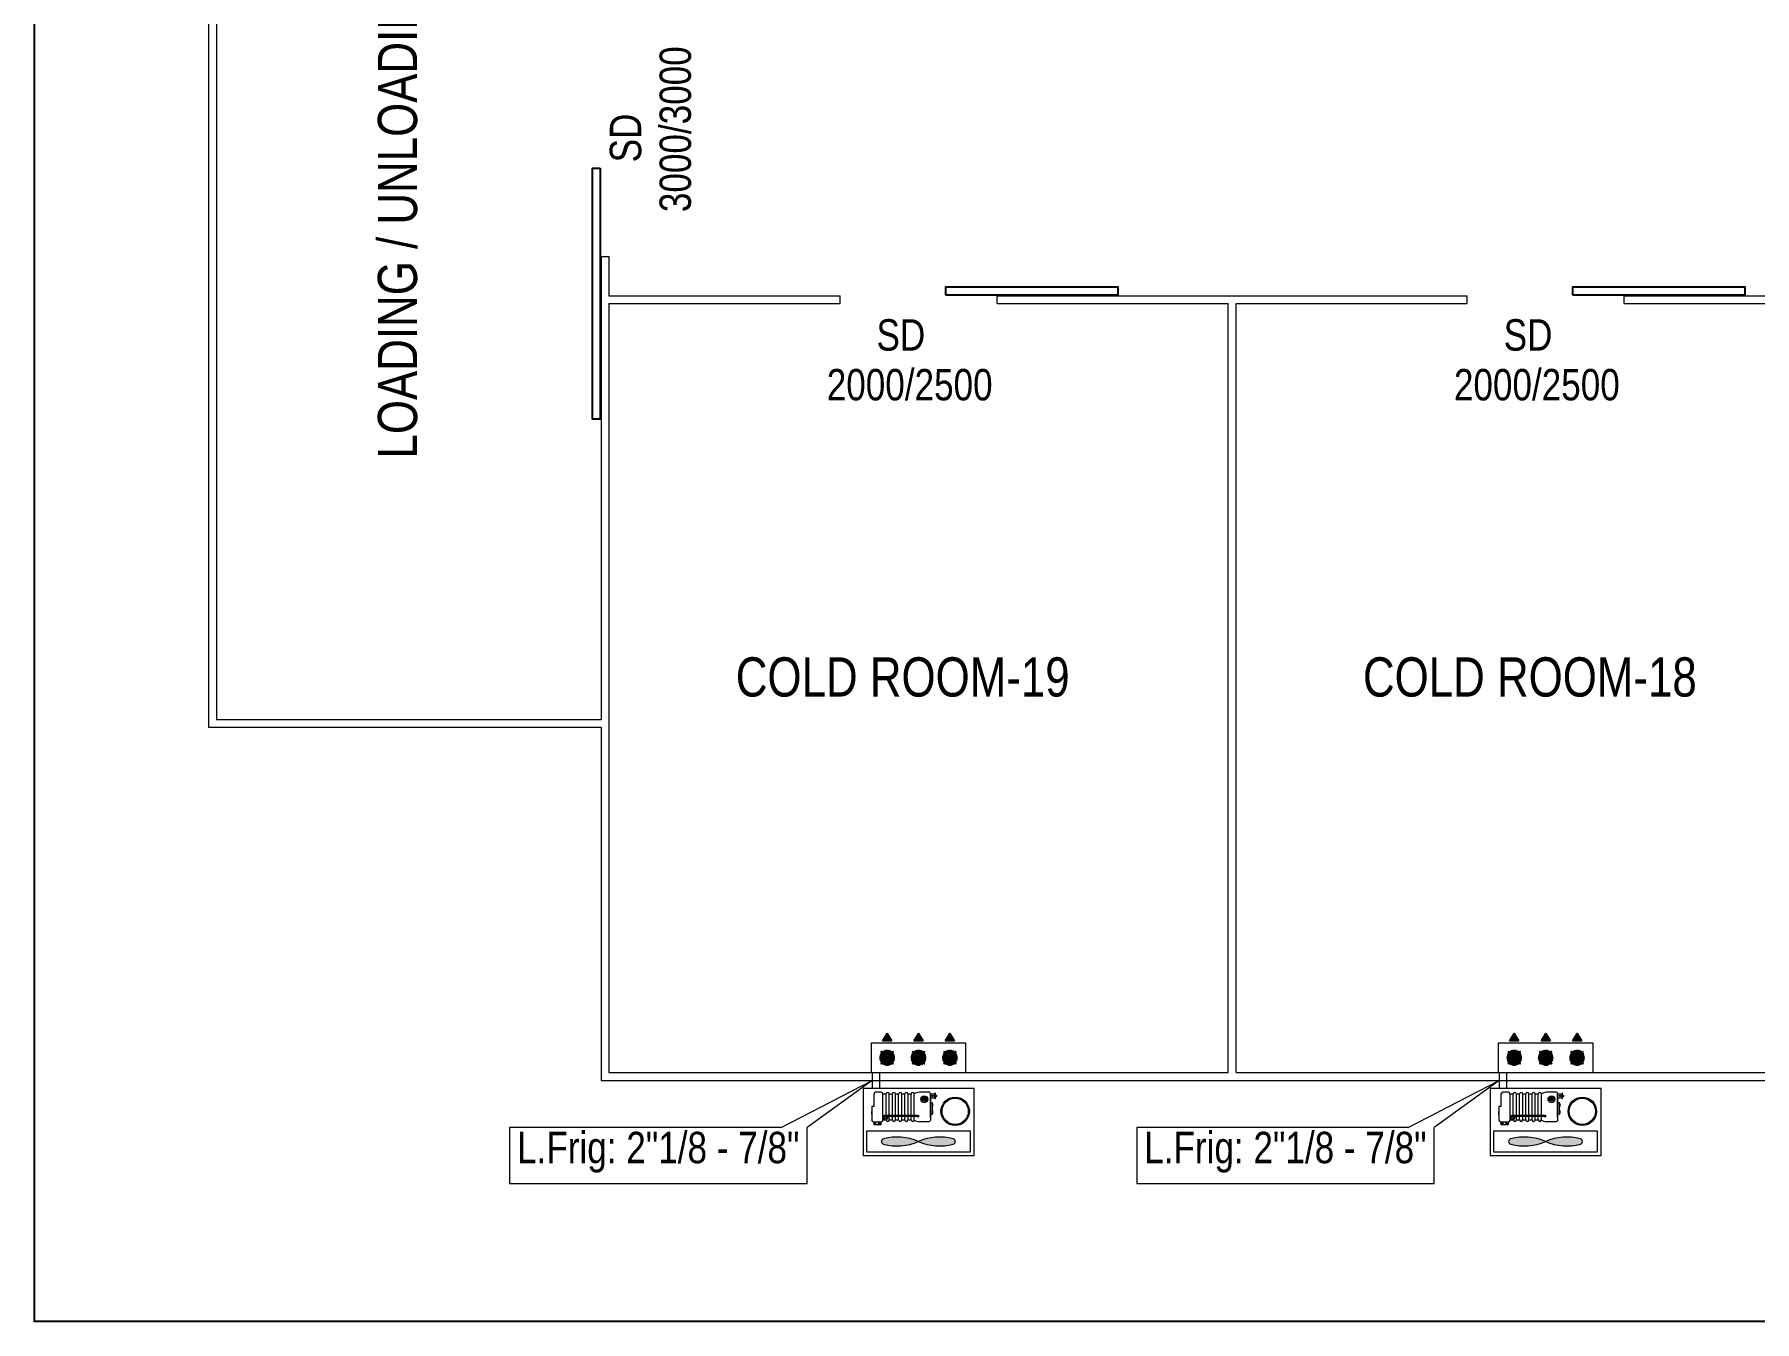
# Model space of a CAD drawing. Header units: millimetres. Extents: x 3417.1 to 3507.1, y 1298.2 to 1329.8.
# Drawn here: x 3417.06 to 3438.98, y 1298.18 to 1314.59 of the extents above; entities that cross this region are included whole.
import ezdxf

# ---------------------------------------------------------------- set-up
doc = ezdxf.new("R2010")
doc.units = ezdxf.units.MM
doc.linetypes.add('JIS_02_0.7', pattern=[1.35, 0.75, -0.6])
for name, color, linetype, lineweight in [('Contour', 7, 'Continuous', 9), ('Froid', 6, 'Continuous', 9), ('P.A.C', 112, 'Continuous', 13)]:
    doc.layers.add(name, color=color, linetype=linetype, lineweight=lineweight)
doc.layers.add('Porte', color=8, linetype='Continuous')
doc.layers.add('Text01', color=42, linetype='Continuous')
doc.styles.get("Standard").update_dxf_attribs({"font": 'arial.ttf'})

# ---------------------------------------------------------------- blocks, each defined once
blk = doc.blocks.new('GTEW')
at = {"layer": 'Froid'}
for points in [[(3427.867, 1301.759), (3427.986, 1301.759), (3427.926, 1301.86)], [(3428.267, 1301.759), (3428.386, 1301.759), (3428.326, 1301.86)], [(3428.667, 1301.759), (3428.786, 1301.759), (3428.726, 1301.86)], [(3435.857, 1301.759), (3435.976, 1301.759), (3435.916, 1301.86)], [(3436.257, 1301.759), (3436.376, 1301.759), (3436.316, 1301.86)], [(3436.657, 1301.759), (3436.776, 1301.759), (3436.716, 1301.86)]]:
    blk.add_hatch(color=256, dxfattribs=at).paths.add_polyline_path(points)
h = blk.add_hatch(color=256, dxfattribs=at)
h.dxf.hatch_style = 1
h.paths.add_polyline_path([(3428.44, 1301), (3428.359, 1301, -0.103921), (3428.356, 1301.017, -1), (3428.443, 1301.017, -0.103921)])
h = blk.add_hatch(color=256, dxfattribs=at)
h.dxf.hatch_style = 1
h.paths.add_polyline_path([(3428.558, 1301.055), (3428.553, 1301.053), (3428.553, 1301.064), (3428.558, 1301.062)])
h.paths.add_polyline_path([(3428.553, 1301.055), (3428.55, 1301.055), (3428.55, 1301.061), (3428.553, 1301.061)])
h.paths.add_polyline_path([(3428.553, 1301.053), (3428.55, 1301.053), (3428.55, 1301.055), (3428.553, 1301.055)])
h.paths.add_polyline_path([(3428.553, 1301.061), (3428.55, 1301.061), (3428.55, 1301.064), (3428.553, 1301.064)])
h = blk.add_hatch(color=256, dxfattribs=at)
h.dxf.hatch_style = 1
h.paths.add_polyline_path([(3436.43, 1301), (3436.349, 1301, -0.103921), (3436.346, 1301.017, -1), (3436.433, 1301.017, -0.103921)])
h = blk.add_hatch(color=256, dxfattribs=at)
h.dxf.hatch_style = 1
h.paths.add_polyline_path([(3436.548, 1301.055), (3436.543, 1301.053), (3436.543, 1301.064), (3436.548, 1301.062)])
h.paths.add_polyline_path([(3436.543, 1301.055), (3436.54, 1301.055), (3436.54, 1301.061), (3436.543, 1301.061)])
h.paths.add_polyline_path([(3436.543, 1301.053), (3436.54, 1301.053), (3436.54, 1301.055), (3436.543, 1301.055)])
h.paths.add_polyline_path([(3436.543, 1301.061), (3436.54, 1301.061), (3436.54, 1301.064), (3436.543, 1301.064)])
h = blk.add_hatch(color=256, dxfattribs=at)
h.dxf.hatch_style = 1
h.paths.add_polyline_path([(3427.884, 1300.757), (3427.884, 1300.754), (3427.873, 1300.754), (3427.873, 1300.775, 0.190781)])
h.paths.add_polyline_path([(3427.873, 1300.783), (3427.873, 1300.788, -0.414214), (3427.893, 1300.808), (3427.902, 1300.808, 0.376247)])
h.paths.add_polyline_path([(3427.913, 1300.805, 0.106016), (3427.902, 1300.808), (3427.913, 1300.808)])
h.paths.add_polyline_path([(3427.884, 1300.778), (3427.884, 1300.776, -0.041034), (3427.883, 1300.779, -0.427359), (3427.903, 1300.797, 0.398981)])
h = blk.add_hatch(color=256, dxfattribs=at)
h.dxf.hatch_style = 1
h.paths.add_polyline_path([(3427.913, 1300.754), (3427.889, 1300.754, -0.051406), (3427.884, 1300.757), (3427.884, 1300.776, 0.579239), (3427.913, 1300.765)])
h = blk.add_hatch(color=256, dxfattribs=at)
h.dxf.hatch_style = 1
h.paths.add_polyline_path([(3428.309, 1300.802, -1), (3428.326, 1300.802, -1)])
h = blk.add_hatch(color=256, dxfattribs=at)
h.dxf.hatch_style = 1
h.paths.add_polyline_path([(3435.874, 1300.757), (3435.874, 1300.754), (3435.863, 1300.754), (3435.863, 1300.775, 0.190781)])
h.paths.add_polyline_path([(3435.863, 1300.783), (3435.863, 1300.788, -0.414214), (3435.883, 1300.808), (3435.892, 1300.808, 0.376247)])
h.paths.add_polyline_path([(3435.903, 1300.805, 0.106016), (3435.892, 1300.808), (3435.903, 1300.808)])
h.paths.add_polyline_path([(3435.874, 1300.778), (3435.874, 1300.776, -0.041034), (3435.873, 1300.779, -0.427359), (3435.893, 1300.797, 0.398981)])
h = blk.add_hatch(color=256, dxfattribs=at)
h.dxf.hatch_style = 1
h.paths.add_polyline_path([(3435.903, 1300.754), (3435.879, 1300.754, -0.051406), (3435.874, 1300.757), (3435.874, 1300.776, 0.579239), (3435.903, 1300.765)])
h = blk.add_hatch(color=256, dxfattribs=at)
h.dxf.hatch_style = 1
h.paths.add_polyline_path([(3436.299, 1300.802, -1), (3436.316, 1300.802, -1)])
h = blk.add_hatch(color=256, dxfattribs=at)
h.dxf.hatch_style = 1
h.set_gradient(color1=(255, 0, 255), color2=(173, 173, 173), tint=1, name='SPHERICAL')
h.paths.add_polyline_path([(3428.324, 1300.478, 0.170197), (3428.768, 1300.444, 0.76774), (3428.768, 1300.512, 0.170197)])
h.paths.add_polyline_path([(3427.88, 1300.512, 0.76774), (3427.88, 1300.444, 0.170197), (3428.324, 1300.478, 0.170197)])
h = blk.add_hatch(color=256, dxfattribs=at)
h.dxf.hatch_style = 1
h.set_gradient(color1=(255, 0, 255), color2=(173, 173, 173), tint=1, name='SPHERICAL')
h.paths.add_polyline_path([(3436.314, 1300.478, 0.170197), (3436.758, 1300.444, 0.76774), (3436.758, 1300.512, 0.170197)])
h.paths.add_polyline_path([(3435.87, 1300.512, 0.76774), (3435.87, 1300.444, 0.170197), (3436.314, 1300.478, 0.170197)])
at = {"layer": 'Contour'}
for p, q in [((3419.281, 1320.756), (3419.281, 1305.756)), ((3419.381, 1320.656), (3419.381, 1305.856)), ((3424.281, 1311.756), (3424.281, 1305.856)), ((3424.281, 1311.756), (3424.381, 1311.756)), ((3424.381, 1311.756), (3424.381, 1311.256)), ((3424.381, 1311.256), (3427.326, 1311.256)), ((3427.326, 1311.156), (3427.326, 1311.256)), ((3429.326, 1311.256), (3435.316, 1311.256)), ((3429.326, 1311.156), (3429.326, 1311.256)), ((3435.316, 1311.156), (3435.316, 1311.256)), ((3437.316, 1311.256), (3443.306, 1311.256)), ((3437.316, 1311.156), (3437.316, 1311.256)), ((3424.381, 1311.156), (3424.381, 1301.356)), ((3424.381, 1311.156), (3427.326, 1311.156)), ((3429.326, 1311.156), (3432.271, 1311.156)), ((3432.271, 1301.356), (3432.271, 1311.156)), ((3432.371, 1311.156), (3435.316, 1311.156)), ((3432.371, 1301.356), (3432.371, 1311.156)), ((3437.316, 1311.156), (3440.261, 1311.156)), ((3419.281, 1305.756), (3424.281, 1305.756)), ((3419.381, 1305.856), (3424.281, 1305.856)), ((3424.281, 1305.756), (3424.281, 1301.256)), ((3424.381, 1301.356), (3432.271, 1301.356)), ((3432.371, 1301.356), (3440.261, 1301.356)), ((3424.281, 1301.256), (3504.281, 1301.256))]:
    blk.add_line(p, q, dxfattribs=at)
at = {"layer": 'Froid'}
for p, q in [((3427.867, 1301.759), (3427.926, 1301.86)), ((3427.926, 1301.86), (3427.986, 1301.759)), ((3428.267, 1301.759), (3428.326, 1301.86)), ((3428.326, 1301.86), (3428.386, 1301.759)), ((3428.667, 1301.759), (3428.726, 1301.86)), ((3428.726, 1301.86), (3428.786, 1301.759)), ((3435.857, 1301.759), (3435.916, 1301.86)), ((3435.916, 1301.86), (3435.976, 1301.759)), ((3436.257, 1301.759), (3436.316, 1301.86)), ((3436.316, 1301.86), (3436.376, 1301.759)), ((3436.657, 1301.759), (3436.716, 1301.86)), ((3436.716, 1301.86), (3436.776, 1301.759)), ((3427.726, 1301.735), (3428.926, 1301.735)), ((3427.726, 1301.356), (3427.726, 1301.735)), ((3427.867, 1301.759), (3427.986, 1301.759)), ((3428.267, 1301.759), (3428.386, 1301.759)), ((3428.667, 1301.759), (3428.786, 1301.759)), ((3428.926, 1301.735), (3428.926, 1301.356)), ((3435.716, 1301.735), (3436.916, 1301.735)), ((3435.716, 1301.356), (3435.716, 1301.735)), ((3435.857, 1301.759), (3435.976, 1301.759)), ((3436.257, 1301.759), (3436.376, 1301.759)), ((3436.657, 1301.759), (3436.776, 1301.759)), ((3436.916, 1301.735), (3436.916, 1301.356)), ((3427.726, 1301.356), (3428.926, 1301.356)), ((3427.827, 1301.356), (3427.827, 1301.154)), ((3435.716, 1301.356), (3436.916, 1301.356)), ((3435.817, 1301.356), (3435.817, 1301.154)), ((3427.731, 1300.928), (3427.731, 1300.75)), ((3427.731, 1300.928), (3427.76, 1300.928)), ((3427.76, 1300.928), (3427.76, 1301.086)), ((3427.852, 1301.106), (3427.78, 1301.106)), ((3427.872, 1300.75), (3427.872, 1301.086)), ((3427.913, 1300.754), (3427.913, 1301.082)), ((3427.953, 1300.754), (3427.953, 1301.082)), ((3427.993, 1300.754), (3427.993, 1301.082)), ((3428.033, 1300.754), (3428.033, 1301.082)), ((3428.073, 1300.754), (3428.073, 1301.082)), ((3428.112, 1300.754), (3428.112, 1301.082)), ((3428.152, 1300.754), (3428.152, 1301.082)), ((3428.192, 1300.754), (3428.192, 1301.082)), ((3428.232, 1300.754), (3428.232, 1301.082)), ((3428.272, 1301.086), (3428.271, 1301.086)), ((3428.272, 1300.754), (3428.272, 1301.082)), ((3428.359, 1301), (3428.44, 1301)), ((3428.509, 1300.948), (3428.503, 1300.948)), ((3428.503, 1300.94), (3428.509, 1300.94)), ((3428.509, 1300.934), (3428.503, 1300.934)), ((3428.55, 1301.064), (3428.553, 1301.064)), ((3428.55, 1301.062), (3428.55, 1301.055)), ((3428.553, 1301.061), (3428.55, 1301.061)), ((3428.553, 1301.055), (3428.55, 1301.055)), ((3428.55, 1301.053), (3428.553, 1301.053)), ((3428.553, 1301.064), (3428.553, 1301.053)), ((3428.558, 1301.062), (3428.553, 1301.064)), ((3428.553, 1301.053), (3428.558, 1301.055)), ((3428.558, 1301.055), (3428.558, 1301.062)), ((3435.721, 1300.928), (3435.721, 1300.75)), ((3435.721, 1300.928), (3435.75, 1300.928)), ((3435.75, 1300.928), (3435.75, 1301.086)), ((3435.842, 1301.106), (3435.77, 1301.106)), ((3435.862, 1300.75), (3435.862, 1301.086)), ((3435.903, 1300.754), (3435.903, 1301.082)), ((3435.943, 1300.754), (3435.943, 1301.082)), ((3435.983, 1300.754), (3435.983, 1301.082)), ((3436.023, 1300.754), (3436.023, 1301.082)), ((3436.063, 1300.754), (3436.063, 1301.082)), ((3436.102, 1300.754), (3436.102, 1301.082)), ((3436.142, 1300.754), (3436.142, 1301.082)), ((3436.182, 1300.754), (3436.182, 1301.082)), ((3436.222, 1300.754), (3436.222, 1301.082)), ((3436.262, 1301.086), (3436.261, 1301.086)), ((3436.262, 1300.754), (3436.262, 1301.082)), ((3436.349, 1301), (3436.43, 1301)), ((3436.499, 1300.948), (3436.493, 1300.948)), ((3436.493, 1300.94), (3436.499, 1300.94)), ((3436.499, 1300.934), (3436.493, 1300.934)), ((3436.54, 1301.064), (3436.543, 1301.064)), ((3436.54, 1301.062), (3436.54, 1301.055)), ((3436.543, 1301.061), (3436.54, 1301.061)), ((3436.543, 1301.055), (3436.54, 1301.055)), ((3436.54, 1301.053), (3436.543, 1301.053)), ((3436.543, 1301.064), (3436.543, 1301.053)), ((3436.548, 1301.062), (3436.543, 1301.064)), ((3436.543, 1301.053), (3436.548, 1301.055)), ((3436.548, 1301.055), (3436.548, 1301.062)), ((3427.725, 1300.852), (3427.731, 1300.852)), ((3427.731, 1300.845), (3427.725, 1300.845)), ((3427.725, 1300.838), (3427.731, 1300.838)), ((3427.751, 1300.73), (3427.852, 1300.73)), ((3428.307, 1300.808), (3427.893, 1300.808)), ((3428.141, 1300.797), (3427.924, 1300.797)), ((3428.306, 1300.797), (3428.156, 1300.797)), ((3428.272, 1300.75), (3428.271, 1300.75)), ((3428.509, 1300.859), (3428.503, 1300.859)), ((3428.503, 1300.852), (3428.506, 1300.852)), ((3428.503, 1300.852), (3428.509, 1300.852)), ((3428.509, 1300.845), (3428.503, 1300.845)), ((3435.715, 1300.852), (3435.721, 1300.852)), ((3435.721, 1300.845), (3435.715, 1300.845)), ((3435.715, 1300.838), (3435.721, 1300.838)), ((3435.741, 1300.73), (3435.842, 1300.73)), ((3436.297, 1300.808), (3435.883, 1300.808)), ((3436.131, 1300.797), (3435.914, 1300.797)), ((3436.296, 1300.797), (3436.146, 1300.797)), ((3436.262, 1300.75), (3436.261, 1300.75)), ((3436.499, 1300.859), (3436.493, 1300.859)), ((3436.493, 1300.852), (3436.496, 1300.852)), ((3436.493, 1300.852), (3436.499, 1300.852)), ((3436.499, 1300.845), (3436.493, 1300.845))]:
    blk.add_line(p, q, dxfattribs=at)
at = {"layer": 'Froid', "linetype": 'JIS_02_0.7'}
for p, q in [((3427.735, 1301.356), (3427.735, 1301.154)), ((3435.725, 1301.356), (3435.725, 1301.154))]:
    blk.add_line(p, q, dxfattribs=at)
at = {"layer": 'Froid', "color": 8}
for p, q in [((3426.576, 1300.657), (3427.735, 1301.256)), ((3427.735, 1301.255), (3426.907, 1300.657)), ((3434.566, 1300.657), (3435.725, 1301.256)), ((3435.725, 1301.255), (3434.897, 1300.657))]:
    blk.add_line(p, q, dxfattribs=at)
at = {"layer": 'Froid', "ltscale": 0.1}
for points in [[(3427.619, 1300.301), (3429.033, 1300.301), (3429.033, 1301.154), (3427.619, 1301.154)], [(3435.609, 1300.301), (3437.023, 1300.301), (3437.023, 1301.154), (3435.609, 1301.154)]]:
    blk.add_lwpolyline(points, close=True, dxfattribs=at)
at = {"layer": 'Froid'}
for points in [[(3427.913, 1301.082), (3427.872, 1301.082)], [(3427.993, 1301.082), (3427.953, 1301.082)], [(3428.073, 1301.082), (3428.033, 1301.082)], [(3428.152, 1301.082), (3428.112, 1301.082)], [(3428.232, 1301.082), (3428.192, 1301.082)], [(3428.55, 1301.064), (3428.55, 1301.053)], [(3435.903, 1301.082), (3435.862, 1301.082)], [(3435.983, 1301.082), (3435.943, 1301.082)], [(3436.063, 1301.082), (3436.023, 1301.082)], [(3436.142, 1301.082), (3436.102, 1301.082)], [(3436.222, 1301.082), (3436.182, 1301.082)], [(3436.54, 1301.064), (3436.54, 1301.053)], [(3427.872, 1300.754), (3427.913, 1300.754)], [(3427.953, 1300.754), (3427.993, 1300.754)], [(3428.033, 1300.754), (3428.073, 1300.754)], [(3428.112, 1300.754), (3428.152, 1300.754)], [(3428.192, 1300.754), (3428.232, 1300.754)], [(3435.862, 1300.754), (3435.903, 1300.754)], [(3435.943, 1300.754), (3435.983, 1300.754)], [(3436.023, 1300.754), (3436.063, 1300.754)], [(3436.102, 1300.754), (3436.142, 1300.754)], [(3436.182, 1300.754), (3436.222, 1300.754)]]:
    blk.add_lwpolyline(points, dxfattribs=at)
for points in [[(3428.477, 1300.784), (3428.477, 1301.086, 0.414214), (3428.457, 1301.106), (3428.338, 1301.106)], [(3428.477, 1301.052), (3428.477, 1300.75, -0.414214), (3428.457, 1300.73), (3428.338, 1300.73)], [(3436.467, 1300.784), (3436.467, 1301.086, 0.414214), (3436.447, 1301.106), (3436.328, 1301.106)], [(3436.467, 1301.052), (3436.467, 1300.75, -0.414214), (3436.447, 1300.73), (3436.328, 1300.73)]]:
    blk.add_lwpolyline(points, format="xyb", dxfattribs=at)
for points in [[(3428.477, 1301.036), (3428.535, 1301.036), (3428.535, 1301.082), (3428.477, 1301.082)], [(3428.477, 1300.826), (3428.503, 1300.826), (3428.503, 1300.972), (3428.477, 1300.972)], [(3428.535, 1301.025), (3428.542, 1301.025), (3428.542, 1301.092), (3428.535, 1301.092)], [(3436.467, 1301.036), (3436.525, 1301.036), (3436.525, 1301.082), (3436.467, 1301.082)], [(3436.467, 1300.826), (3436.493, 1300.826), (3436.493, 1300.972), (3436.467, 1300.972)], [(3436.525, 1301.025), (3436.532, 1301.025), (3436.532, 1301.092), (3436.525, 1301.092)], [(3427.759, 1300.73), (3427.847, 1300.73), (3427.847, 1300.692), (3427.759, 1300.692)], [(3435.749, 1300.73), (3435.837, 1300.73), (3435.837, 1300.692), (3435.749, 1300.692)], [(3427.662, 1300.348), (3428.987, 1300.348), (3428.987, 1300.608), (3427.662, 1300.608)], [(3435.652, 1300.348), (3436.977, 1300.348), (3436.977, 1300.608), (3435.652, 1300.608)]]:
    blk.add_lwpolyline(points, close=True, dxfattribs=at)
for points in [[(3428.509, 1300.928), (3428.509, 1300.954, 0.414214), (3428.505, 1300.958), (3428.503, 1300.958), (3428.503, 1300.924), (3428.505, 1300.924, 0.414214)], [(3436.499, 1300.928), (3436.499, 1300.954, 0.414214), (3436.495, 1300.958), (3436.493, 1300.958), (3436.493, 1300.924), (3436.495, 1300.924, 0.414214)], [(3427.725, 1300.857), (3427.725, 1300.831, 0.414214), (3427.729, 1300.827), (3427.731, 1300.827), (3427.731, 1300.861), (3427.729, 1300.861, 0.414214)], [(3428.509, 1300.839), (3428.509, 1300.866, 0.414214), (3428.505, 1300.87), (3428.503, 1300.87), (3428.503, 1300.835), (3428.505, 1300.835, 0.414214)], [(3435.715, 1300.857), (3435.715, 1300.831, 0.414214), (3435.719, 1300.827), (3435.721, 1300.827), (3435.721, 1300.861), (3435.719, 1300.861, 0.414214)], [(3436.499, 1300.839), (3436.499, 1300.866, 0.414214), (3436.495, 1300.87), (3436.493, 1300.87), (3436.493, 1300.835), (3436.495, 1300.835, 0.414214)]]:
    blk.add_lwpolyline(points, format="xyb", close=True, dxfattribs=at)
at = {"layer": 'Froid', "color": 8}
for points in [[(3426.576, 1300.657), (3423.116, 1300.657), (3423.116, 1299.943), (3426.907, 1299.943), (3426.907, 1300.657)], [(3434.566, 1300.657), (3431.106, 1300.657), (3431.106, 1299.943), (3434.897, 1299.943), (3434.897, 1300.657)]]:
    blk.add_lwpolyline(points, dxfattribs=at)
at = {"layer": 'Froid'}
for centre, radius in [((3428.4, 1301.017), 0.0438), ((3428.507, 1301.059), 0.00872), ((3428.507, 1301.059), 0.00701), ((3428.507, 1301.059), 0.00439), ((3428.507, 1301.059), 0.00261), ((3428.793, 1300.863), 0.181), ((3428.793, 1300.863), 0.167), ((3436.39, 1301.017), 0.0438), ((3436.497, 1301.059), 0.00872), ((3436.497, 1301.059), 0.00701), ((3436.497, 1301.059), 0.00439), ((3436.497, 1301.059), 0.00261), ((3436.783, 1300.863), 0.181), ((3436.783, 1300.863), 0.167), ((3427.773, 1300.71), 0.00794), ((3427.826, 1300.709), 0.00852), ((3427.902, 1300.779), 0.0285), ((3427.902, 1300.779), 0.0183), ((3428.317, 1300.802), 0.0121), ((3428.317, 1300.802), 0.0087), ((3435.763, 1300.71), 0.00794), ((3435.816, 1300.709), 0.00852), ((3435.892, 1300.779), 0.0285), ((3435.892, 1300.779), 0.0183), ((3436.307, 1300.802), 0.0121), ((3436.307, 1300.802), 0.0087)]:
    blk.add_circle(centre, radius, dxfattribs=at)
for centre, radius, start, end in [((3427.78, 1301.086), 0.0199, 90, 180), ((3427.852, 1301.086), 0.0199, 0, 90), ((3427.933, 1301.082), 0.0199, 0, 180), ((3428.013, 1301.082), 0.0199, 0, 180), ((3428.093, 1301.082), 0.0199, 0, 180), ((3428.172, 1301.082), 0.0199, 0, 180), ((3428.252, 1301.082), 0.0199, 0, 180), ((3428.424, 1300.701), 0.414, 101.9747, 111.5456), ((3435.77, 1301.086), 0.0199, 90, 180), ((3435.842, 1301.086), 0.0199, 0, 90), ((3435.923, 1301.082), 0.0199, 0, 180), ((3436.003, 1301.082), 0.0199, 0, 180), ((3436.083, 1301.082), 0.0199, 0, 180), ((3436.162, 1301.082), 0.0199, 0, 180), ((3436.242, 1301.082), 0.0199, 0, 180), ((3436.414, 1300.701), 0.414, 101.9747, 111.5456), ((3427.751, 1300.75), 0.0199, 180, 270), ((3427.852, 1300.75), 0.0199, 270, 0), ((3427.893, 1300.788), 0.0199, 90, 180), ((3427.904, 1300.778), 0.0199, 90, 180), ((3427.933, 1300.754), 0.0199, 180, 0), ((3428.013, 1300.754), 0.0199, 180, 0), ((3428.093, 1300.754), 0.0199, 180, 0), ((3428.141, 1300.795), 0.00199, 0, 90), ((3428.172, 1300.754), 0.0199, 180, 0), ((3428.156, 1300.795), 0.00199, 90, 180), ((3428.252, 1300.754), 0.0199, 180, 0), ((3428.424, 1301.134), 0.414, 248.4544, 258.0253), ((3435.741, 1300.75), 0.0199, 180, 270), ((3435.842, 1300.75), 0.0199, 270, 0), ((3435.883, 1300.788), 0.0199, 90, 180), ((3435.894, 1300.778), 0.0199, 90, 180), ((3435.923, 1300.754), 0.0199, 180, 0), ((3436.003, 1300.754), 0.0199, 180, 0), ((3436.083, 1300.754), 0.0199, 180, 0), ((3436.131, 1300.795), 0.00199, 0, 90), ((3436.162, 1300.754), 0.0199, 180, 0), ((3436.146, 1300.795), 0.00199, 90, 180), ((3436.242, 1300.754), 0.0199, 180, 0), ((3436.414, 1301.134), 0.414, 248.4544, 258.0253), ((3427.889, 1300.478), 0.035, 104.9702, 255.0298), ((3428.054, 1299.861), 0.673, 66.3341, 104.9702), ((3428.054, 1301.094), 0.673, 255.0298, 293.6659), ((3428.595, 1299.861), 0.673, 75.0298, 113.6659), ((3428.595, 1301.094), 0.673, 246.3341, 284.9702), ((3428.759, 1300.478), 0.035, 284.9702, 75.0298), ((3435.879, 1300.478), 0.035, 104.9702, 255.0298), ((3436.044, 1299.861), 0.673, 66.3341, 104.9702), ((3436.044, 1301.094), 0.673, 255.0298, 293.6659), ((3436.585, 1299.861), 0.673, 75.0298, 113.6659), ((3436.585, 1301.094), 0.673, 246.3341, 284.9702), ((3436.749, 1300.478), 0.035, 284.9702, 75.0298)]:
    blk.add_arc(centre, radius, start, end, dxfattribs=at)
at = {"layer": 'P.A.C'}
for p, q in [((3427.91, 1301.556), (3427.848, 1301.617)), ((3427.916, 1301.562), (3427.854, 1301.624)), ((3427.917, 1301.555), (3427.908, 1301.545)), ((3427.917, 1301.555), (3427.926, 1301.564)), ((3427.935, 1301.555), (3427.926, 1301.564)), ((3427.926, 1301.564), (3427.926, 1301.527)), ((3427.935, 1301.555), (3427.945, 1301.545)), ((3427.936, 1301.562), (3427.998, 1301.624)), ((3427.943, 1301.556), (3428.004, 1301.617)), ((3428.31, 1301.556), (3428.248, 1301.617)), ((3428.316, 1301.562), (3428.254, 1301.624)), ((3428.317, 1301.555), (3428.308, 1301.545)), ((3428.317, 1301.555), (3428.326, 1301.564)), ((3428.335, 1301.555), (3428.326, 1301.564)), ((3428.326, 1301.564), (3428.326, 1301.527)), ((3428.335, 1301.555), (3428.345, 1301.545)), ((3428.336, 1301.562), (3428.398, 1301.624)), ((3428.343, 1301.556), (3428.404, 1301.617)), ((3428.71, 1301.556), (3428.648, 1301.617)), ((3428.716, 1301.562), (3428.654, 1301.624)), ((3428.717, 1301.555), (3428.708, 1301.545)), ((3428.717, 1301.555), (3428.726, 1301.564)), ((3428.735, 1301.555), (3428.726, 1301.564)), ((3428.726, 1301.564), (3428.726, 1301.527)), ((3428.735, 1301.555), (3428.745, 1301.545)), ((3428.736, 1301.562), (3428.798, 1301.624)), ((3428.743, 1301.556), (3428.804, 1301.617)), ((3435.9, 1301.556), (3435.838, 1301.617)), ((3435.906, 1301.562), (3435.844, 1301.624)), ((3435.907, 1301.555), (3435.898, 1301.545)), ((3435.907, 1301.555), (3435.916, 1301.564)), ((3435.925, 1301.555), (3435.916, 1301.564)), ((3435.916, 1301.564), (3435.916, 1301.527)), ((3435.925, 1301.555), (3435.935, 1301.545)), ((3435.926, 1301.562), (3435.988, 1301.624)), ((3435.933, 1301.556), (3435.994, 1301.617)), ((3436.3, 1301.556), (3436.238, 1301.617)), ((3436.306, 1301.562), (3436.244, 1301.624)), ((3436.307, 1301.555), (3436.298, 1301.545)), ((3436.307, 1301.555), (3436.316, 1301.564)), ((3436.325, 1301.555), (3436.316, 1301.564)), ((3436.316, 1301.564), (3436.316, 1301.527)), ((3436.325, 1301.555), (3436.335, 1301.545)), ((3436.326, 1301.562), (3436.388, 1301.624)), ((3436.333, 1301.556), (3436.394, 1301.617)), ((3436.7, 1301.556), (3436.638, 1301.617)), ((3436.706, 1301.562), (3436.644, 1301.624)), ((3436.707, 1301.555), (3436.698, 1301.545)), ((3436.707, 1301.555), (3436.716, 1301.564)), ((3436.725, 1301.555), (3436.716, 1301.564)), ((3436.716, 1301.564), (3436.716, 1301.527)), ((3436.725, 1301.555), (3436.735, 1301.545)), ((3436.726, 1301.562), (3436.788, 1301.624)), ((3436.733, 1301.556), (3436.794, 1301.617)), ((3427.91, 1301.535), (3427.848, 1301.473)), ((3427.916, 1301.529), (3427.854, 1301.467)), ((3427.917, 1301.536), (3427.908, 1301.545)), ((3427.917, 1301.536), (3427.926, 1301.527)), ((3427.935, 1301.536), (3427.926, 1301.527)), ((3427.935, 1301.536), (3427.945, 1301.545)), ((3427.936, 1301.529), (3427.998, 1301.467)), ((3427.943, 1301.535), (3428.004, 1301.473)), ((3428.31, 1301.535), (3428.248, 1301.473)), ((3428.316, 1301.529), (3428.254, 1301.467)), ((3428.317, 1301.536), (3428.308, 1301.545)), ((3428.317, 1301.536), (3428.326, 1301.527)), ((3428.335, 1301.536), (3428.326, 1301.527)), ((3428.335, 1301.536), (3428.345, 1301.545)), ((3428.336, 1301.529), (3428.398, 1301.467)), ((3428.343, 1301.535), (3428.404, 1301.473)), ((3428.71, 1301.535), (3428.648, 1301.473)), ((3428.716, 1301.529), (3428.654, 1301.467)), ((3428.717, 1301.536), (3428.708, 1301.545)), ((3428.717, 1301.536), (3428.726, 1301.527)), ((3428.735, 1301.536), (3428.726, 1301.527)), ((3428.735, 1301.536), (3428.745, 1301.545)), ((3428.736, 1301.529), (3428.798, 1301.467)), ((3428.743, 1301.535), (3428.804, 1301.473)), ((3435.9, 1301.535), (3435.838, 1301.473)), ((3435.906, 1301.529), (3435.844, 1301.467)), ((3435.907, 1301.536), (3435.898, 1301.545)), ((3435.907, 1301.536), (3435.916, 1301.527)), ((3435.925, 1301.536), (3435.916, 1301.527)), ((3435.925, 1301.536), (3435.935, 1301.545)), ((3435.926, 1301.529), (3435.988, 1301.467)), ((3435.933, 1301.535), (3435.994, 1301.473)), ((3436.3, 1301.535), (3436.238, 1301.473)), ((3436.306, 1301.529), (3436.244, 1301.467)), ((3436.307, 1301.536), (3436.298, 1301.545)), ((3436.307, 1301.536), (3436.316, 1301.527)), ((3436.325, 1301.536), (3436.316, 1301.527)), ((3436.325, 1301.536), (3436.335, 1301.545)), ((3436.326, 1301.529), (3436.388, 1301.467)), ((3436.333, 1301.535), (3436.394, 1301.473)), ((3436.7, 1301.535), (3436.638, 1301.473)), ((3436.706, 1301.529), (3436.644, 1301.467)), ((3436.707, 1301.536), (3436.698, 1301.545)), ((3436.707, 1301.536), (3436.716, 1301.527)), ((3436.725, 1301.536), (3436.716, 1301.527)), ((3436.725, 1301.536), (3436.735, 1301.545)), ((3436.726, 1301.529), (3436.788, 1301.467)), ((3436.733, 1301.535), (3436.794, 1301.473))]:
    blk.add_line(p, q, dxfattribs=at)
for centre, radius in [((3427.851, 1301.621), 0.00189), ((3427.926, 1301.545), 0.0194), ((3428.001, 1301.621), 0.00189), ((3428.251, 1301.621), 0.00189), ((3428.326, 1301.545), 0.0194), ((3428.401, 1301.621), 0.00189), ((3428.651, 1301.621), 0.00189), ((3428.726, 1301.545), 0.0194), ((3428.801, 1301.621), 0.00189), ((3435.841, 1301.621), 0.00189), ((3435.916, 1301.545), 0.0194), ((3435.991, 1301.621), 0.00189), ((3436.241, 1301.621), 0.00189), ((3436.316, 1301.545), 0.0194), ((3436.391, 1301.621), 0.00189), ((3436.641, 1301.621), 0.00189), ((3436.716, 1301.545), 0.0194), ((3436.791, 1301.621), 0.00189), ((3427.851, 1301.47), 0.00189), ((3428.001, 1301.47), 0.00189), ((3428.251, 1301.47), 0.00189), ((3428.401, 1301.47), 0.00189), ((3428.651, 1301.47), 0.00189), ((3428.801, 1301.47), 0.00189), ((3435.841, 1301.47), 0.00189), ((3435.991, 1301.47), 0.00189), ((3436.241, 1301.47), 0.00189), ((3436.391, 1301.47), 0.00189), ((3436.641, 1301.47), 0.00189), ((3436.791, 1301.47), 0.00189)]:
    blk.add_circle(centre, radius, dxfattribs=at)
at = {"layer": 'P.A.C', "color": 6}
for centre, radius, start, end in [((3427.926, 1301.545), 0.0939, 137.6609, 222.3391), ((3427.926, 1301.545), 0.0877, 137.8494, 222.1506), ((3427.926, 1301.545), 0.0815, 138.0668, 221.9332), ((3427.926, 1301.545), 0.0753, 138.32, 221.68), ((3427.926, 1301.545), 0.0691, 138.6189, 221.3811), ((3427.926, 1301.545), 0.0939, 47.6609, 132.3391), ((3427.926, 1301.545), 0.0629, 138.9769, 221.0231), ((3427.926, 1301.545), 0.0877, 47.8494, 132.1506), ((3427.926, 1301.545), 0.0567, 139.4136, 220.5864), ((3427.926, 1301.545), 0.0815, 48.0668, 131.9332), ((3427.926, 1301.545), 0.0753, 48.32, 131.68), ((3427.926, 1301.545), 0.0505, 139.9582, 220.0418), ((3427.926, 1301.545), 0.0691, 48.6189, 131.3811), ((3427.926, 1301.545), 0.0442, 140.6565, 219.3435), ((3427.926, 1301.545), 0.0629, 48.9769, 131.0231), ((3427.926, 1301.545), 0.038, 141.584, 218.416), ((3427.926, 1301.545), 0.0567, 49.4136, 130.5864), ((3427.926, 1301.545), 0.0505, 49.9582, 130.0418), ((3427.926, 1301.545), 0.0318, 142.8767, 217.1233), ((3427.926, 1301.545), 0.0442, 50.6565, 129.3435), ((3427.926, 1301.545), 0.038, 51.584, 128.416), ((3427.926, 1301.545), 0.0318, 52.8767, 127.1233), ((3427.926, 1301.545), 0.0318, 322.8767, 37.1233), ((3427.926, 1301.545), 0.038, 321.584, 38.416), ((3427.926, 1301.545), 0.0442, 320.6565, 39.3435), ((3427.926, 1301.545), 0.0505, 319.9582, 40.0418), ((3427.926, 1301.545), 0.0567, 319.4136, 40.5864), ((3427.926, 1301.545), 0.0629, 318.9769, 41.0231), ((3427.926, 1301.545), 0.0691, 318.6189, 41.3811), ((3427.926, 1301.545), 0.0753, 318.32, 41.68), ((3427.926, 1301.545), 0.0815, 318.0668, 41.9332), ((3427.926, 1301.545), 0.0877, 317.8494, 42.1506), ((3427.926, 1301.545), 0.0939, 317.6609, 42.3391), ((3428.326, 1301.545), 0.0939, 137.6609, 222.3391), ((3428.326, 1301.545), 0.0877, 137.8494, 222.1506), ((3428.326, 1301.545), 0.0815, 138.0668, 221.9332), ((3428.326, 1301.545), 0.0753, 138.32, 221.68), ((3428.326, 1301.545), 0.0691, 138.6189, 221.3811), ((3428.326, 1301.545), 0.0939, 47.6609, 132.3391), ((3428.326, 1301.545), 0.0629, 138.9769, 221.0231), ((3428.326, 1301.545), 0.0877, 47.8494, 132.1506), ((3428.326, 1301.545), 0.0567, 139.4136, 220.5864), ((3428.326, 1301.545), 0.0815, 48.0668, 131.9332), ((3428.326, 1301.545), 0.0753, 48.32, 131.68), ((3428.326, 1301.545), 0.0505, 139.9582, 220.0418), ((3428.326, 1301.545), 0.0691, 48.6189, 131.3811), ((3428.326, 1301.545), 0.0442, 140.6565, 219.3435), ((3428.326, 1301.545), 0.0629, 48.9769, 131.0231), ((3428.326, 1301.545), 0.038, 141.584, 218.416), ((3428.326, 1301.545), 0.0567, 49.4136, 130.5864), ((3428.326, 1301.545), 0.0505, 49.9582, 130.0418), ((3428.326, 1301.545), 0.0318, 142.8767, 217.1233), ((3428.326, 1301.545), 0.0442, 50.6565, 129.3435), ((3428.326, 1301.545), 0.038, 51.584, 128.416), ((3428.326, 1301.545), 0.0318, 52.8767, 127.1233), ((3428.326, 1301.545), 0.0318, 322.8767, 37.1233), ((3428.326, 1301.545), 0.038, 321.584, 38.416), ((3428.326, 1301.545), 0.0442, 320.6565, 39.3435), ((3428.326, 1301.545), 0.0505, 319.9582, 40.0418), ((3428.326, 1301.545), 0.0567, 319.4136, 40.5864), ((3428.326, 1301.545), 0.0629, 318.9769, 41.0231), ((3428.326, 1301.545), 0.0691, 318.6189, 41.3811), ((3428.326, 1301.545), 0.0753, 318.32, 41.68), ((3428.326, 1301.545), 0.0815, 318.0668, 41.9332), ((3428.326, 1301.545), 0.0877, 317.8494, 42.1506), ((3428.326, 1301.545), 0.0939, 317.6609, 42.3391), ((3428.726, 1301.545), 0.0939, 137.6609, 222.3391), ((3428.726, 1301.545), 0.0877, 137.8494, 222.1506), ((3428.726, 1301.545), 0.0815, 138.0668, 221.9332), ((3428.726, 1301.545), 0.0753, 138.32, 221.68), ((3428.726, 1301.545), 0.0691, 138.6189, 221.3811), ((3428.726, 1301.545), 0.0939, 47.6609, 132.3391), ((3428.726, 1301.545), 0.0629, 138.9769, 221.0231), ((3428.726, 1301.545), 0.0877, 47.8494, 132.1506), ((3428.726, 1301.545), 0.0567, 139.4136, 220.5864), ((3428.726, 1301.545), 0.0815, 48.0668, 131.9332), ((3428.726, 1301.545), 0.0753, 48.32, 131.68), ((3428.726, 1301.545), 0.0505, 139.9582, 220.0418), ((3428.726, 1301.545), 0.0691, 48.6189, 131.3811), ((3428.726, 1301.545), 0.0442, 140.6565, 219.3435), ((3428.726, 1301.545), 0.0629, 48.9769, 131.0231), ((3428.726, 1301.545), 0.038, 141.584, 218.416), ((3428.726, 1301.545), 0.0567, 49.4136, 130.5864), ((3428.726, 1301.545), 0.0505, 49.9582, 130.0418), ((3428.726, 1301.545), 0.0318, 142.8767, 217.1233), ((3428.726, 1301.545), 0.0442, 50.6565, 129.3435), ((3428.726, 1301.545), 0.038, 51.584, 128.416), ((3428.726, 1301.545), 0.0318, 52.8767, 127.1233), ((3428.726, 1301.545), 0.0318, 322.8767, 37.1233), ((3428.726, 1301.545), 0.038, 321.584, 38.416), ((3428.726, 1301.545), 0.0442, 320.6565, 39.3435), ((3428.726, 1301.545), 0.0505, 319.9582, 40.0418), ((3428.726, 1301.545), 0.0567, 319.4136, 40.5864), ((3428.726, 1301.545), 0.0629, 318.9769, 41.0231), ((3428.726, 1301.545), 0.0691, 318.6189, 41.3811), ((3428.726, 1301.545), 0.0753, 318.32, 41.68), ((3428.726, 1301.545), 0.0815, 318.0668, 41.9332), ((3428.726, 1301.545), 0.0877, 317.8494, 42.1506), ((3428.726, 1301.545), 0.0939, 317.6609, 42.3391), ((3435.916, 1301.545), 0.0939, 137.6609, 222.3391), ((3435.916, 1301.545), 0.0877, 137.8494, 222.1506), ((3435.916, 1301.545), 0.0815, 138.0668, 221.9332), ((3435.916, 1301.545), 0.0753, 138.32, 221.68), ((3435.916, 1301.545), 0.0691, 138.6189, 221.3811), ((3435.916, 1301.545), 0.0939, 47.6609, 132.3391), ((3435.916, 1301.545), 0.0629, 138.9769, 221.0231), ((3435.916, 1301.545), 0.0877, 47.8494, 132.1506), ((3435.916, 1301.545), 0.0567, 139.4136, 220.5864), ((3435.916, 1301.545), 0.0815, 48.0668, 131.9332), ((3435.916, 1301.545), 0.0753, 48.32, 131.68), ((3435.916, 1301.545), 0.0505, 139.9582, 220.0418), ((3435.916, 1301.545), 0.0691, 48.6189, 131.3811), ((3435.916, 1301.545), 0.0442, 140.6565, 219.3435), ((3435.916, 1301.545), 0.0629, 48.9769, 131.0231), ((3435.916, 1301.545), 0.038, 141.584, 218.416), ((3435.916, 1301.545), 0.0567, 49.4136, 130.5864), ((3435.916, 1301.545), 0.0505, 49.9582, 130.0418), ((3435.916, 1301.545), 0.0318, 142.8767, 217.1233), ((3435.916, 1301.545), 0.0442, 50.6565, 129.3435), ((3435.916, 1301.545), 0.038, 51.584, 128.416), ((3435.916, 1301.545), 0.0318, 52.8767, 127.1233), ((3435.916, 1301.545), 0.0318, 322.8767, 37.1233), ((3435.916, 1301.545), 0.038, 321.584, 38.416), ((3435.916, 1301.545), 0.0442, 320.6565, 39.3435), ((3435.916, 1301.545), 0.0505, 319.9582, 40.0418), ((3435.916, 1301.545), 0.0567, 319.4136, 40.5864), ((3435.916, 1301.545), 0.0629, 318.9769, 41.0231), ((3435.916, 1301.545), 0.0691, 318.6189, 41.3811), ((3435.916, 1301.545), 0.0753, 318.32, 41.68), ((3435.916, 1301.545), 0.0815, 318.0668, 41.9332), ((3435.916, 1301.545), 0.0877, 317.8494, 42.1506), ((3435.916, 1301.545), 0.0939, 317.6609, 42.3391), ((3436.316, 1301.545), 0.0939, 137.6609, 222.3391), ((3436.316, 1301.545), 0.0877, 137.8494, 222.1506), ((3436.316, 1301.545), 0.0815, 138.0668, 221.9332), ((3436.316, 1301.545), 0.0753, 138.32, 221.68), ((3436.316, 1301.545), 0.0691, 138.6189, 221.3811), ((3436.316, 1301.545), 0.0939, 47.6609, 132.3391), ((3436.316, 1301.545), 0.0629, 138.9769, 221.0231), ((3436.316, 1301.545), 0.0877, 47.8494, 132.1506), ((3436.316, 1301.545), 0.0567, 139.4136, 220.5864), ((3436.316, 1301.545), 0.0815, 48.0668, 131.9332), ((3436.316, 1301.545), 0.0753, 48.32, 131.68), ((3436.316, 1301.545), 0.0505, 139.9582, 220.0418), ((3436.316, 1301.545), 0.0691, 48.6189, 131.3811), ((3436.316, 1301.545), 0.0442, 140.6565, 219.3435), ((3436.316, 1301.545), 0.0629, 48.9769, 131.0231), ((3436.316, 1301.545), 0.038, 141.584, 218.416), ((3436.316, 1301.545), 0.0567, 49.4136, 130.5864), ((3436.316, 1301.545), 0.0505, 49.9582, 130.0418), ((3436.316, 1301.545), 0.0318, 142.8767, 217.1233), ((3436.316, 1301.545), 0.0442, 50.6565, 129.3435), ((3436.316, 1301.545), 0.038, 51.584, 128.416), ((3436.316, 1301.545), 0.0318, 52.8767, 127.1233), ((3436.316, 1301.545), 0.0318, 322.8767, 37.1233), ((3436.316, 1301.545), 0.038, 321.584, 38.416), ((3436.316, 1301.545), 0.0442, 320.6565, 39.3435), ((3436.316, 1301.545), 0.0505, 319.9582, 40.0418), ((3436.316, 1301.545), 0.0567, 319.4136, 40.5864), ((3436.316, 1301.545), 0.0629, 318.9769, 41.0231), ((3436.316, 1301.545), 0.0691, 318.6189, 41.3811), ((3436.316, 1301.545), 0.0753, 318.32, 41.68), ((3436.316, 1301.545), 0.0815, 318.0668, 41.9332), ((3436.316, 1301.545), 0.0877, 317.8494, 42.1506), ((3436.316, 1301.545), 0.0939, 317.6609, 42.3391), ((3436.716, 1301.545), 0.0939, 137.6609, 222.3391), ((3436.716, 1301.545), 0.0877, 137.8494, 222.1506), ((3436.716, 1301.545), 0.0815, 138.0668, 221.9332), ((3436.716, 1301.545), 0.0753, 138.32, 221.68), ((3436.716, 1301.545), 0.0691, 138.6189, 221.3811), ((3436.716, 1301.545), 0.0939, 47.6609, 132.3391), ((3436.716, 1301.545), 0.0629, 138.9769, 221.0231), ((3436.716, 1301.545), 0.0877, 47.8494, 132.1506), ((3436.716, 1301.545), 0.0567, 139.4136, 220.5864), ((3436.716, 1301.545), 0.0815, 48.0668, 131.9332), ((3436.716, 1301.545), 0.0753, 48.32, 131.68), ((3436.716, 1301.545), 0.0505, 139.9582, 220.0418), ((3436.716, 1301.545), 0.0691, 48.6189, 131.3811), ((3436.716, 1301.545), 0.0442, 140.6565, 219.3435), ((3436.716, 1301.545), 0.0629, 48.9769, 131.0231), ((3436.716, 1301.545), 0.038, 141.584, 218.416), ((3436.716, 1301.545), 0.0567, 49.4136, 130.5864), ((3436.716, 1301.545), 0.0505, 49.9582, 130.0418), ((3436.716, 1301.545), 0.0318, 142.8767, 217.1233), ((3436.716, 1301.545), 0.0442, 50.6565, 129.3435), ((3436.716, 1301.545), 0.038, 51.584, 128.416), ((3436.716, 1301.545), 0.0318, 52.8767, 127.1233), ((3436.716, 1301.545), 0.0318, 322.8767, 37.1233), ((3436.716, 1301.545), 0.038, 321.584, 38.416), ((3436.716, 1301.545), 0.0442, 320.6565, 39.3435), ((3436.716, 1301.545), 0.0505, 319.9582, 40.0418), ((3436.716, 1301.545), 0.0567, 319.4136, 40.5864), ((3436.716, 1301.545), 0.0629, 318.9769, 41.0231), ((3436.716, 1301.545), 0.0691, 318.6189, 41.3811), ((3436.716, 1301.545), 0.0753, 318.32, 41.68), ((3436.716, 1301.545), 0.0815, 318.0668, 41.9332), ((3436.716, 1301.545), 0.0877, 317.8494, 42.1506), ((3436.716, 1301.545), 0.0939, 317.6609, 42.3391), ((3427.926, 1301.545), 0.0939, 227.6609, 312.3391), ((3427.926, 1301.545), 0.0877, 227.8494, 312.1506), ((3427.926, 1301.545), 0.0815, 228.0668, 311.9332), ((3427.926, 1301.545), 0.0753, 228.32, 311.68), ((3427.926, 1301.545), 0.0691, 228.6189, 311.3811), ((3427.926, 1301.545), 0.0629, 228.9769, 311.0231), ((3427.926, 1301.545), 0.0567, 229.4136, 310.5864), ((3427.926, 1301.545), 0.0505, 229.9582, 310.0418), ((3427.926, 1301.545), 0.0442, 230.6565, 309.3435), ((3427.926, 1301.545), 0.038, 231.584, 308.416), ((3427.926, 1301.545), 0.0318, 232.8767, 307.1233), ((3428.326, 1301.545), 0.0939, 227.6609, 312.3391), ((3428.326, 1301.545), 0.0877, 227.8494, 312.1506), ((3428.326, 1301.545), 0.0815, 228.0668, 311.9332), ((3428.326, 1301.545), 0.0753, 228.32, 311.68), ((3428.326, 1301.545), 0.0691, 228.6189, 311.3811), ((3428.326, 1301.545), 0.0629, 228.9769, 311.0231), ((3428.326, 1301.545), 0.0567, 229.4136, 310.5864), ((3428.326, 1301.545), 0.0505, 229.9582, 310.0418), ((3428.326, 1301.545), 0.0442, 230.6565, 309.3435), ((3428.326, 1301.545), 0.038, 231.584, 308.416), ((3428.326, 1301.545), 0.0318, 232.8767, 307.1233), ((3428.726, 1301.545), 0.0939, 227.6609, 312.3391), ((3428.726, 1301.545), 0.0877, 227.8494, 312.1506), ((3428.726, 1301.545), 0.0815, 228.0668, 311.9332), ((3428.726, 1301.545), 0.0753, 228.32, 311.68), ((3428.726, 1301.545), 0.0691, 228.6189, 311.3811), ((3428.726, 1301.545), 0.0629, 228.9769, 311.0231), ((3428.726, 1301.545), 0.0567, 229.4136, 310.5864), ((3428.726, 1301.545), 0.0505, 229.9582, 310.0418), ((3428.726, 1301.545), 0.0442, 230.6565, 309.3435), ((3428.726, 1301.545), 0.038, 231.584, 308.416), ((3428.726, 1301.545), 0.0318, 232.8767, 307.1233), ((3435.916, 1301.545), 0.0939, 227.6609, 312.3391), ((3435.916, 1301.545), 0.0877, 227.8494, 312.1506), ((3435.916, 1301.545), 0.0815, 228.0668, 311.9332), ((3435.916, 1301.545), 0.0753, 228.32, 311.68), ((3435.916, 1301.545), 0.0691, 228.6189, 311.3811), ((3435.916, 1301.545), 0.0629, 228.9769, 311.0231), ((3435.916, 1301.545), 0.0567, 229.4136, 310.5864), ((3435.916, 1301.545), 0.0505, 229.9582, 310.0418), ((3435.916, 1301.545), 0.0442, 230.6565, 309.3435), ((3435.916, 1301.545), 0.038, 231.584, 308.416), ((3435.916, 1301.545), 0.0318, 232.8767, 307.1233), ((3436.316, 1301.545), 0.0939, 227.6609, 312.3391), ((3436.316, 1301.545), 0.0877, 227.8494, 312.1506), ((3436.316, 1301.545), 0.0815, 228.0668, 311.9332), ((3436.316, 1301.545), 0.0753, 228.32, 311.68), ((3436.316, 1301.545), 0.0691, 228.6189, 311.3811), ((3436.316, 1301.545), 0.0629, 228.9769, 311.0231), ((3436.316, 1301.545), 0.0567, 229.4136, 310.5864), ((3436.316, 1301.545), 0.0505, 229.9582, 310.0418), ((3436.316, 1301.545), 0.0442, 230.6565, 309.3435), ((3436.316, 1301.545), 0.038, 231.584, 308.416), ((3436.316, 1301.545), 0.0318, 232.8767, 307.1233), ((3436.716, 1301.545), 0.0939, 227.6609, 312.3391), ((3436.716, 1301.545), 0.0877, 227.8494, 312.1506), ((3436.716, 1301.545), 0.0815, 228.0668, 311.9332), ((3436.716, 1301.545), 0.0753, 228.32, 311.68), ((3436.716, 1301.545), 0.0691, 228.6189, 311.3811), ((3436.716, 1301.545), 0.0629, 228.9769, 311.0231), ((3436.716, 1301.545), 0.0567, 229.4136, 310.5864), ((3436.716, 1301.545), 0.0505, 229.9582, 310.0418), ((3436.716, 1301.545), 0.0442, 230.6565, 309.3435), ((3436.716, 1301.545), 0.038, 231.584, 308.416), ((3436.716, 1301.545), 0.0318, 232.8767, 307.1233)]:
    blk.add_arc(centre, radius, start, end, dxfattribs=at)
at = {"layer": 'P.A.C'}
for centre, start, end in [((3427.851, 1301.621), 45, 225), ((3428.001, 1301.621), 315, 135), ((3428.251, 1301.621), 45, 225), ((3428.401, 1301.621), 315, 135), ((3428.651, 1301.621), 45, 225), ((3428.801, 1301.621), 315, 135), ((3435.841, 1301.621), 45, 225), ((3435.991, 1301.621), 315, 135), ((3436.241, 1301.621), 45, 225), ((3436.391, 1301.621), 315, 135), ((3436.641, 1301.621), 45, 225), ((3436.791, 1301.621), 315, 135), ((3427.851, 1301.47), 135, 315), ((3428.001, 1301.47), 225, 45), ((3428.251, 1301.47), 135, 315), ((3428.401, 1301.47), 225, 45), ((3428.651, 1301.47), 135, 315), ((3428.801, 1301.47), 225, 45), ((3435.841, 1301.47), 135, 315), ((3435.991, 1301.47), 225, 45), ((3436.241, 1301.47), 135, 315), ((3436.391, 1301.47), 225, 45), ((3436.641, 1301.47), 135, 315), ((3436.791, 1301.47), 225, 45)]:
    blk.add_arc(centre, 0.00436, start, end, dxfattribs=at)
at = {"layer": 'Porte'}
for points in [[(3424.271, 1312.884), (3424.271, 1309.684), (3424.171, 1309.684), (3424.171, 1312.884)], [(3428.669, 1311.266), (3430.869, 1311.266), (3430.869, 1311.366), (3428.669, 1311.366)], [(3436.659, 1311.266), (3438.859, 1311.266), (3438.859, 1311.366), (3436.659, 1311.366)]]:
    blk.add_lwpolyline(points, close=True, dxfattribs=at)
at = {"layer": 'Froid', "width": 0.8}
for p in [(3423.212, 1300.201), (3431.202, 1300.201)]:
    blk.add_text('L.Frig: 2"1/8 - 7/8"', height=0.4, dxfattribs=at).set_placement(p)
at = {"layer": 'Text01', "width": 0.8}
for s, height, p in [('LOADING / UNLOADING AREA', 0.5, (3421.938, 1309.182)), ('3000/3000', 0.4, (3425.427, 1312.322)), ('SD', 0.4, (3424.793, 1312.956))]:
    blk.add_text(s, height=height, rotation=90, dxfattribs=at).set_placement(p)
for s, height, p in [('SD', 0.4, (3427.791, 1310.557)), ('SD', 0.4, (3435.781, 1310.557)), ('2000/2500', 0.4, (3427.157, 1309.923)), ('2000/2500', 0.4, (3435.147, 1309.923)), ('COLD ROOM-19', 0.5, (3425.998, 1306.148)), ('COLD ROOM-18', 0.5, (3433.988, 1306.148))]:
    blk.add_text(s, height=height, dxfattribs=at).set_placement(p)

msp = doc.modelspace()

# ---------------------------------------------------------------- linework, layer by layer
at = {"color": 8}
msp.add_lwpolyline([(3417.062, 1329.838), (3507.106, 1329.838), (3507.106, 1298.182), (3417.062, 1298.182)], close=True, dxfattribs=at)

# ---------------------------------------------------------------- block references
at = {"layer": 'Froid'}
msp.add_blockref('GTEW', (0, 0), dxfattribs=at)

doc.saveas('drawing.dxf')
